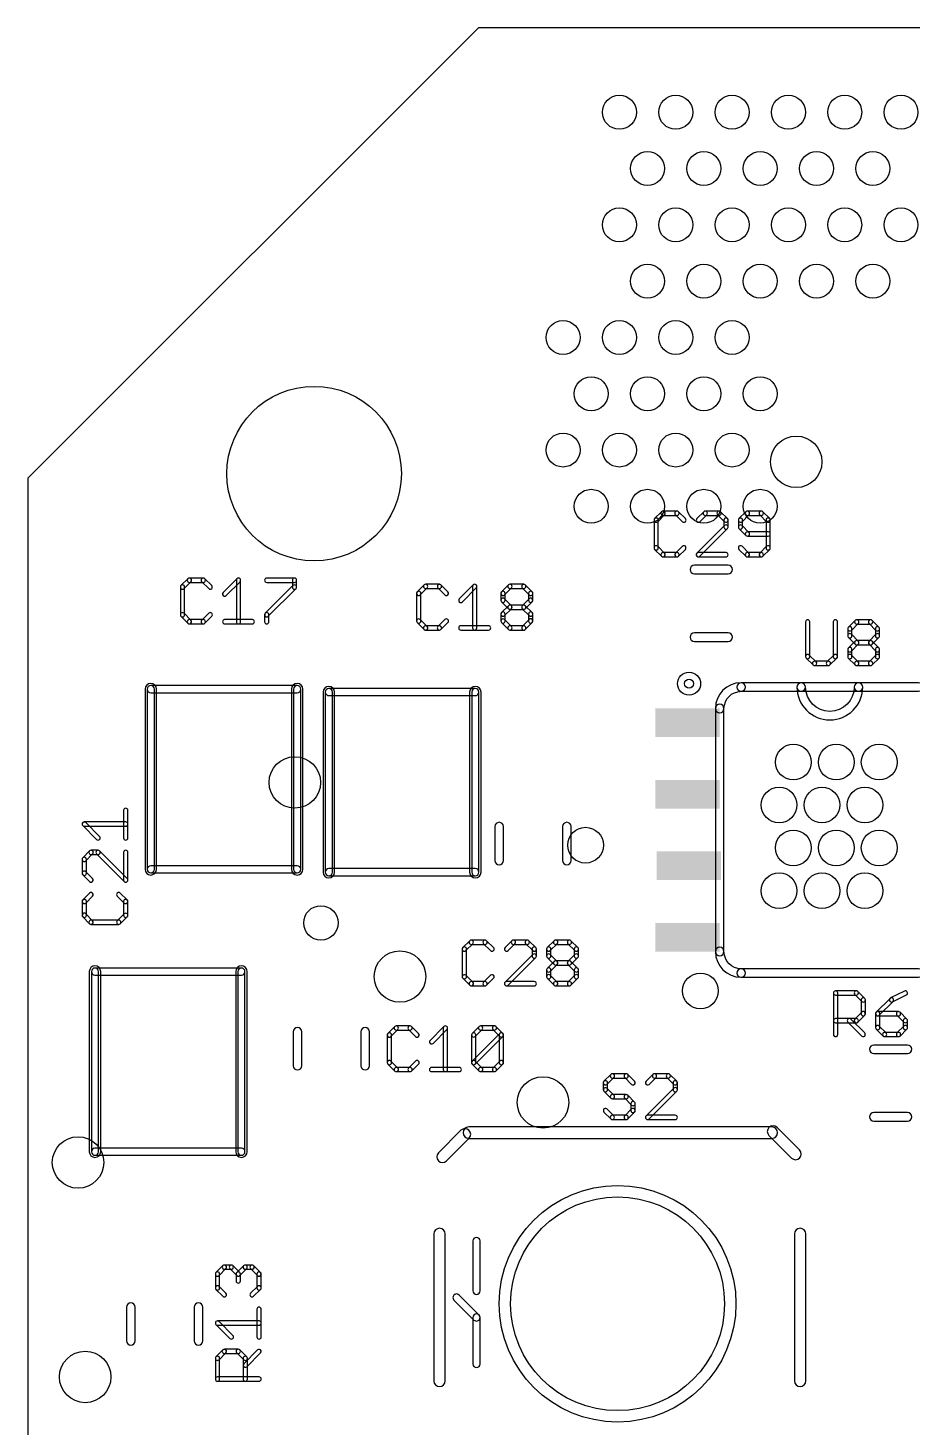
# Model space of a CAD drawing. Extents: x 0 to 96, y -11 to 42.
# Drawn here: x 0 to 15.7, y 17.14 to 42 of the extents above; entities that cross this region are included whole.
import ezdxf

# ---------------------------------------------------------------- set-up
doc = ezdxf.new("R2010")
doc.units = 0
for name, color, linetype in [('18', 110, 'CONTINUOUS'), ('20', 53, 'CONTINUOUS'), ('21', 253, 'CONTINUOUS'), ('51', 253, 'CONTINUOUS')]:
    doc.layers.add(name, color=color, linetype=linetype)

# ---------------------------------------------------------------- blocks, each defined once
blk = doc.blocks.new('RECT')
blk.add_solid([(-0.5, -0.5), (0.5, -0.5), (-0.5, 0.5), (0.5, 0.5)])
blk = doc.blocks.new('ROUNDV')
blk.add_circle((0, 0), 0.5)

msp = doc.modelspace()

# ---------------------------------------------------------------- linework, layer by layer
at = {"layer": '20'}
for p, q in [((7.9972, 41.9972), (0, 34)), ((88.0028, 41.9972), (7.9972, 41.9972)), ((0, 34), (0, 0))]:
    msp.add_line(p, q, dxfattribs=at)
msp.add_circle((5.08, 34.08), 1.55, dxfattribs=at)
at = {"layer": '21'}
for points in [[(11.2491, 33.4037), (11.1263, 33.2808, 1), (11.1801, 33.2269), (11.303, 33.3498, 1)], [(11.5218, 33.4148), (11.2761, 33.4148, 1), (11.2761, 33.3386), (11.5218, 33.3386, 1)], [(11.6716, 33.2808), (11.5488, 33.4037, 1), (11.4949, 33.3498), (11.6177, 33.2269, 1)], [(11.9975, 33.4037), (11.8747, 33.2808, 1), (11.9286, 33.2269), (12.0514, 33.3498, 1)], [(12.2702, 33.4148), (12.0245, 33.4148, 1), (12.0245, 33.3386), (12.2702, 33.3386, 1)], [(12.42, 33.2808), (12.2972, 33.4037, 1), (12.2433, 33.3498), (12.3662, 33.2269, 1)], [(12.746, 33.4037), (12.6231, 33.2808, 1), (12.677, 33.2269), (12.7998, 33.3498, 1)], [(13.0186, 33.4148), (12.7729, 33.4148, 1), (12.7729, 33.3386), (13.0186, 33.3386, 1)], [(13.1685, 33.2808), (13.0456, 33.4037, 1), (12.9917, 33.3498), (13.1146, 33.2269, 1)], [(11.1151, 33.2539), (11.1151, 32.7624, 1), (11.1913, 32.7624), (11.1913, 33.2539, 1)], [(11.9286, 32.6126), (12.42, 33.104, 1), (12.3662, 33.1579), (11.8747, 32.6664, 1)], [(12.4312, 33.131), (12.4312, 33.2539, 1), (12.355, 33.2539), (12.355, 33.131, 1)], [(12.6119, 33.2539), (12.6119, 33.131, 1), (12.6881, 33.131), (12.6881, 33.2539, 1)], [(12.6231, 33.104), (12.746, 32.9812, 1), (12.7998, 33.0351), (12.677, 33.1579, 1)], [(13.1796, 32.7624), (13.1796, 33.2539, 1), (13.1034, 33.2539), (13.1034, 32.7624, 1)], [(12.7729, 32.97), (13.1415, 32.97, 1), (13.1415, 33.0462), (12.7729, 33.0462, 1)], [(11.1263, 32.7354), (11.2491, 32.6126, 1), (11.303, 32.6664), (11.1801, 32.7893, 1)], [(11.2761, 32.6014), (11.5218, 32.6014, 1), (11.5218, 32.6776), (11.2761, 32.6776, 1)], [(11.5488, 32.6126), (11.6716, 32.7354, 1), (11.6177, 32.7893), (11.4949, 32.6664, 1)], [(12.3931, 32.6776), (11.9016, 32.6776, 1), (11.9016, 32.6014), (12.3931, 32.6014, 1)], [(12.6231, 32.7354), (12.746, 32.6126, 1), (12.7998, 32.6664), (12.677, 32.7893, 1)], [(12.7729, 32.6014), (13.0186, 32.6014, 1), (13.0186, 32.6776), (12.7729, 32.6776, 1)], [(13.0456, 32.6126), (13.1685, 32.7354, 1), (13.1146, 32.7893), (12.9917, 32.6664, 1)], [(11.8311, 32.2997), (12.4311, 32.2997, 1), (12.4311, 32.4521), (11.8311, 32.4521, 1)], [(2.8392, 32.2141), (2.7164, 32.0912, 1), (2.7702, 32.0373), (2.8931, 32.1602, 1)], [(2.7052, 32.0643), (2.7052, 31.5728, 1), (2.7814, 31.5728), (2.7814, 32.0643, 1)], [(3.1119, 32.2252), (2.8662, 32.2252, 1), (2.8662, 32.149), (3.1119, 32.149, 1)], [(3.2617, 32.0912), (3.1389, 32.2141, 1), (3.085, 32.1602), (3.2078, 32.0373, 1)], [(3.5187, 31.9144), (3.7644, 32.1602, 1), (3.7105, 32.2141), (3.4648, 31.9683, 1)], [(3.6994, 32.1871), (3.6994, 31.4499, 1), (3.7756, 31.4499), (3.7756, 32.1871, 1)], [(4.2401, 32.149), (4.7316, 32.149, 1), (4.7316, 32.2252), (4.2401, 32.2252, 1)], [(4.7047, 32.0912), (4.2132, 31.5997, 1), (4.2671, 31.5458), (4.7586, 32.0373, 1)], [(4.6935, 32.1871), (4.6935, 32.0643, 1), (4.7697, 32.0643), (4.7697, 32.1871, 1)], [(7.0327, 32.1031), (6.9098, 31.9802, 1), (6.9637, 31.9263), (7.0866, 32.0492, 1)], [(7.3054, 32.1142), (7.0596, 32.1142, 1), (7.0596, 32.038), (7.3054, 32.038, 1)], [(7.4552, 31.9802), (7.3323, 32.1031, 1), (7.2784, 32.0492), (7.4013, 31.9263, 1)], [(7.7121, 31.8034), (7.9579, 32.0492, 1), (7.904, 32.1031), (7.6582, 31.8573, 1)], [(7.8928, 32.0761), (7.8928, 31.3389, 1), (7.969, 31.3389), (7.969, 32.0761, 1)], [(8.4605, 31.9263), (8.5834, 32.0492, 1), (8.5295, 32.1031), (8.4066, 31.9802, 1)], [(8.5565, 32.038), (8.8022, 32.038, 1), (8.8022, 32.1142), (8.5565, 32.1142, 1)], [(8.7753, 32.0492), (8.8981, 31.9263, 1), (8.952, 31.9802), (8.8291, 32.1031, 1)], [(6.8987, 31.9533), (6.8987, 31.4618, 1), (6.9749, 31.4618), (6.9749, 31.9533, 1)], [(8.5834, 31.7345), (8.4605, 31.8573, 1), (8.4066, 31.8034), (8.5295, 31.6806, 1)], [(8.4717, 31.8304), (8.4717, 31.9533, 1), (8.3955, 31.9533), (8.3955, 31.8304, 1)], [(8.8981, 31.8573), (8.7753, 31.7345, 1), (8.8291, 31.6806), (8.952, 31.8034, 1)], [(8.887, 31.9533), (8.887, 31.8304, 1), (8.9632, 31.8304), (8.9632, 31.9533, 1)], [(2.7164, 31.5458), (2.8392, 31.423, 1), (2.8931, 31.4768), (2.7702, 31.5997, 1)], [(3.1389, 31.423), (3.2617, 31.5458, 1), (3.2078, 31.5997), (3.085, 31.4768, 1)], [(4.202, 31.5728), (4.202, 31.4499, 1), (4.2782, 31.4499), (4.2782, 31.5728, 1)], [(8.4605, 31.5577), (8.5834, 31.6806, 1), (8.5295, 31.7345), (8.4066, 31.6116, 1)], [(8.4717, 31.4618), (8.4717, 31.5846, 1), (8.3955, 31.5846), (8.3955, 31.4618, 1)], [(8.5565, 31.6694), (8.8022, 31.6694, 1), (8.8022, 31.7456), (8.5565, 31.7456, 1)], [(8.7753, 31.6806), (8.8981, 31.5577, 1), (8.952, 31.6116), (8.8291, 31.7345, 1)], [(8.887, 31.5846), (8.887, 31.4618, 1), (8.9632, 31.4618), (8.9632, 31.5846, 1)], [(2.8662, 31.4118), (3.1119, 31.4118, 1), (3.1119, 31.488), (2.8662, 31.488, 1)], [(3.4917, 31.4118), (3.9832, 31.4118, 1), (3.9832, 31.488), (3.4917, 31.488, 1)], [(6.9098, 31.4348), (7.0327, 31.312, 1), (7.0866, 31.3658), (6.9637, 31.4887, 1)], [(7.0596, 31.3008), (7.3054, 31.3008, 1), (7.3054, 31.377), (7.0596, 31.377, 1)], [(7.3323, 31.312), (7.4552, 31.4348, 1), (7.4013, 31.4887), (7.2784, 31.3658, 1)], [(7.6852, 31.3008), (8.1767, 31.3008, 1), (8.1767, 31.377), (7.6852, 31.377, 1)], [(8.5834, 31.3658), (8.4605, 31.4887, 1), (8.4066, 31.4348), (8.5295, 31.312, 1)], [(8.8022, 31.377), (8.5565, 31.377, 1), (8.5565, 31.3008), (8.8022, 31.3008, 1)], [(8.8981, 31.4887), (8.7753, 31.3658, 1), (8.8291, 31.312), (8.952, 31.4348, 1)], [(13.8049, 31.4458), (13.8049, 30.8315, 1), (13.8811, 30.8315), (13.8811, 31.4458, 1)], [(14.3726, 30.8315), (14.3726, 31.4458, 1), (14.2964, 31.4458), (14.2964, 30.8315, 1)], [(14.6184, 31.296), (14.7412, 31.4189, 1), (14.6873, 31.4728), (14.5645, 31.3499, 1)], [(14.6295, 31.2001), (14.6295, 31.323, 1), (14.5533, 31.323), (14.5533, 31.2001, 1)], [(14.7143, 31.4077), (14.96, 31.4077, 1), (14.96, 31.4839), (14.7143, 31.4839, 1)], [(14.9331, 31.4189), (15.056, 31.296, 1), (15.1098, 31.3499), (14.987, 31.4728, 1)], [(15.0448, 31.323), (15.0448, 31.2001, 1), (15.121, 31.2001), (15.121, 31.323, 1)], [(11.8311, 31.0997), (12.4311, 31.0997, 1), (12.4311, 31.2521), (11.8311, 31.2521, 1)], [(14.7412, 31.1042), (14.6184, 31.227, 1), (14.5645, 31.1731), (14.6873, 31.0503, 1)], [(14.6184, 30.9274), (14.7412, 31.0503, 1), (14.6873, 31.1042), (14.5645, 30.9813, 1)], [(14.7143, 31.0391), (14.96, 31.0391, 1), (14.96, 31.1153), (14.7143, 31.1153, 1)], [(15.056, 31.227), (14.9331, 31.1042, 1), (14.987, 31.0503), (15.1098, 31.1731, 1)], [(14.9331, 31.0503), (15.056, 30.9274, 1), (15.1098, 30.9813), (14.987, 31.1042, 1)], [(13.8161, 30.8045), (13.9389, 30.6817, 1), (13.9928, 30.7355), (13.8699, 30.8584, 1)], [(14.2386, 30.6817), (14.3614, 30.8045, 1), (14.3075, 30.8584), (14.1847, 30.7355, 1)], [(14.6295, 30.8315), (14.6295, 30.9543, 1), (14.5533, 30.9543), (14.5533, 30.8315, 1)], [(14.7412, 30.7355), (14.6184, 30.8584, 1), (14.5645, 30.8045), (14.6873, 30.6817, 1)], [(15.056, 30.8584), (14.9331, 30.7355, 1), (14.987, 30.6817), (15.1098, 30.8045, 1)], [(15.0448, 30.9543), (15.0448, 30.8315, 1), (15.121, 30.8315), (15.121, 30.9543, 1)], [(13.9659, 30.6705), (14.2116, 30.6705, 1), (14.2116, 30.7467), (13.9659, 30.7467, 1)], [(14.96, 30.7467), (14.7143, 30.7467, 1), (14.7143, 30.6705), (14.96, 30.6705, 1)], [(2.0782, 30.2512), (2.0782, 27.0512, 1), (2.2814, 27.0512), (2.2814, 30.2512, 1)], [(4.6782, 30.2512), (4.6782, 27.0512, 1), (4.8814, 27.0512), (4.8814, 30.2512, 1)], [(12.6619, 30.2133, 1), (12.6619, 30.3657, 0.4142), (12.2047, 29.9085, 1), (12.3571, 29.9085, -0.4142)], [(13.7287, 30.3657), (12.6619, 30.3657, 1), (12.6619, 30.2133), (13.7287, 30.2133, 1)], [(14.7447, 30.3657), (13.7287, 30.3657, 1), (13.7287, 30.2133), (14.7447, 30.2133, 1)], [(13.8049, 30.2895, 1), (13.6525, 30.2895, 1), (14.8209, 30.2895, 1), (14.6685, 30.2895, -1)], [(15.8115, 30.3657), (14.7447, 30.3657, 1), (14.7447, 30.2133), (15.8115, 30.2133, 1)], [(5.2405, 30.2004), (5.2405, 27.0004, 1), (5.4437, 27.0004), (5.4437, 30.2004, 1)], [(7.8405, 30.2004), (7.8405, 27.0004, 1), (8.0437, 27.0004), (8.0437, 30.2004, 1)], [(1.7733, 27.6081), (1.7733, 28.0996, 1), (1.6971, 28.0996), (1.6971, 27.6081, 1)], [(1.2707, 27.6351), (1.0249, 27.8808, 1), (0.971, 27.8269), (1.2168, 27.5812, 1)], [(0.998, 27.8158), (1.7352, 27.8158, 1), (1.7352, 27.892), (0.998, 27.892, 1)], [(8.4429, 27.2099), (8.4429, 27.8099, 1), (8.2905, 27.8099), (8.2905, 27.2099, 1)], [(9.6429, 27.2099), (9.6429, 27.8099, 1), (9.4905, 27.8099), (9.4905, 27.2099, 1)], [(1.0939, 27.3781), (0.971, 27.2553, 1), (1.0249, 27.2014), (1.1478, 27.3243, 1)], [(1.2437, 27.3893), (1.1208, 27.3893, 1), (1.1208, 27.3131), (1.2437, 27.3131, 1)], [(1.7621, 26.8867), (1.2707, 27.3781, 1), (1.2168, 27.3243), (1.7083, 26.8328, 1)], [(1.6971, 27.3512), (1.6971, 26.8597, 1), (1.7733, 26.8597), (1.7733, 27.3512, 1)], [(0.9599, 27.2283), (0.9599, 26.9826, 1), (1.0361, 26.9826), (1.0361, 27.2283, 1)], [(0.971, 26.9556), (1.0939, 26.8328, 1), (1.1478, 26.8867), (1.0249, 27.0095, 1)], [(1.0939, 26.6297), (0.971, 26.5069, 1), (1.0249, 26.453), (1.1478, 26.5758, 1)], [(1.7621, 26.5069), (1.6393, 26.6297, 1), (1.5854, 26.5758), (1.7083, 26.453, 1)], [(0.9599, 26.4799), (0.9599, 26.2342, 1), (1.0361, 26.2342), (1.0361, 26.4799, 1)], [(1.7733, 26.2342), (1.7733, 26.4799, 1), (1.6971, 26.4799), (1.6971, 26.2342, 1)], [(0.971, 26.2072), (1.0939, 26.0844, 1), (1.1478, 26.1382), (1.0249, 26.2611, 1)], [(1.1208, 26.0732), (1.6123, 26.0732, 1), (1.6123, 26.1494), (1.1208, 26.1494, 1)], [(1.6393, 26.0844), (1.7621, 26.2072, 1), (1.7083, 26.2611), (1.5854, 26.1382, 1)], [(7.8439, 25.7837), (7.721, 25.6608, 1), (7.7749, 25.6069), (7.8978, 25.7298, 1)], [(7.7099, 25.6339), (7.7099, 25.1424, 1), (7.7861, 25.1424), (7.7861, 25.6339, 1)], [(8.1166, 25.7948), (7.8708, 25.7948, 1), (7.8708, 25.7186), (8.1166, 25.7186, 1)], [(8.2664, 25.6608), (8.1435, 25.7837, 1), (8.0896, 25.7298), (8.2125, 25.6069, 1)], [(8.5923, 25.7837), (8.4694, 25.6608, 1), (8.5233, 25.6069), (8.6462, 25.7298, 1)], [(8.865, 25.7948), (8.6192, 25.7948, 1), (8.6192, 25.7186), (8.865, 25.7186, 1)], [(9.0148, 25.6608), (8.8919, 25.7837, 1), (8.838, 25.7298), (8.9609, 25.6069, 1)], [(9.026, 25.511), (9.026, 25.6339, 1), (8.9498, 25.6339), (8.9498, 25.511, 1)], [(9.2717, 25.6069), (9.3946, 25.7298, 1), (9.3407, 25.7837), (9.2178, 25.6608, 1)], [(9.2829, 25.511), (9.2829, 25.6339, 1), (9.2067, 25.6339), (9.2067, 25.511, 1)], [(9.3677, 25.7186), (9.6134, 25.7186, 1), (9.6134, 25.7948), (9.3677, 25.7948, 1)], [(9.5865, 25.7298), (9.7093, 25.6069, 1), (9.7632, 25.6608), (9.6403, 25.7837, 1)], [(9.6982, 25.6339), (9.6982, 25.511, 1), (9.7744, 25.511), (9.7744, 25.6339, 1)], [(12.3571, 25.5905, 1), (12.2047, 25.5905, 0.4142), (12.6619, 25.1333, 1), (12.6619, 25.2857, -0.4142)], [(8.5233, 24.9926), (9.0148, 25.484, 1), (8.9609, 25.5379), (8.4694, 25.0464, 1)], [(9.3946, 25.4151), (9.2717, 25.5379, 1), (9.2178, 25.484), (9.3407, 25.3612, 1)], [(9.2717, 25.2383), (9.3946, 25.3612, 1), (9.3407, 25.4151), (9.2178, 25.2922, 1)], [(9.3677, 25.35), (9.6134, 25.35, 1), (9.6134, 25.4262), (9.3677, 25.4262, 1)], [(9.7093, 25.5379), (9.5865, 25.4151, 1), (9.6403, 25.3612), (9.7632, 25.484, 1)], [(9.5865, 25.3612), (9.7093, 25.2383, 1), (9.7632, 25.2922), (9.6403, 25.4151, 1)], [(1.0876, 25.2347), (1.0876, 22.0347, 1), (1.2908, 22.0347), (1.2908, 25.2347, 1)], [(3.6876, 25.2347), (3.6876, 22.0347, 1), (3.8908, 22.0347), (3.8908, 25.2347, 1)], [(7.721, 25.1154), (7.8439, 24.9926, 1), (7.8978, 25.0464), (7.7749, 25.1693, 1)], [(8.1435, 24.9926), (8.2664, 25.1154, 1), (8.2125, 25.1693), (8.0896, 25.0464, 1)], [(9.3946, 25.0464), (9.2717, 25.1693, 1), (9.2178, 25.1154), (9.3407, 24.9926, 1)], [(9.2829, 25.1424), (9.2829, 25.2652, 1), (9.2067, 25.2652), (9.2067, 25.1424, 1)], [(9.7093, 25.1693), (9.5865, 25.0464, 1), (9.6403, 24.9926), (9.7632, 25.1154, 1)], [(9.6982, 25.2652), (9.6982, 25.1424, 1), (9.7744, 25.1424), (9.7744, 25.2652, 1)], [(12.6619, 25.1333), (15.8115, 25.1333, 1), (15.8115, 25.2857), (12.6619, 25.2857, 1)], [(7.8708, 24.9814), (8.1166, 24.9814, 1), (8.1166, 25.0576), (7.8708, 25.0576, 1)], [(8.9879, 25.0576), (8.4964, 25.0576, 1), (8.4964, 24.9814), (8.9879, 24.9814, 1)], [(9.6134, 25.0576), (9.3677, 25.0576, 1), (9.3677, 24.9814), (9.6134, 24.9814, 1)], [(14.3764, 24.1173), (14.3764, 24.8545, 1), (14.3002, 24.8545), (14.3002, 24.1173, 1)], [(14.3383, 24.8164), (14.7069, 24.8164, 1), (14.7069, 24.8926), (14.3383, 24.8926, 1)], [(14.68, 24.8276), (14.8028, 24.7047, 1), (14.8567, 24.7586), (14.7339, 24.8815, 1)], [(15.5612, 24.8886), (15.3154, 24.7657, 1), (15.3495, 24.6976), (15.5952, 24.8205, 1)], [(14.7917, 24.7317), (14.7917, 24.4859, 1), (14.8679, 24.4859), (14.8679, 24.7317, 1)], [(15.3055, 24.7586), (15.0598, 24.5129, 1), (15.1137, 24.459), (15.3594, 24.7047, 1)], [(14.7069, 24.4011), (14.3383, 24.4011, 1), (14.3383, 24.3249), (14.7069, 24.3249, 1)], [(14.5571, 24.3361), (14.8028, 24.0904, 1), (14.8567, 24.1442), (14.611, 24.39, 1)], [(14.8028, 24.5129), (14.68, 24.39, 1), (14.7339, 24.3361), (14.8567, 24.459, 1)], [(15.0486, 24.4859), (15.0486, 24.2402, 1), (15.1248, 24.2402), (15.1248, 24.4859, 1)], [(15.4553, 24.524), (15.0867, 24.524, 1), (15.0867, 24.4478), (15.4553, 24.4478, 1)], [(15.6051, 24.39), (15.4823, 24.5129, 1), (15.4284, 24.459), (15.5513, 24.3361, 1)], [(15.6163, 24.2402), (15.6163, 24.363, 1), (15.5401, 24.363), (15.5401, 24.2402, 1)], [(4.7086, 24.1633), (4.7086, 23.5633, 1), (4.861, 23.5633), (4.861, 24.1633, 1)], [(5.9086, 24.1633), (5.9086, 23.5633, 1), (6.061, 23.5633), (6.061, 24.1633, 1)], [(6.5121, 24.2592), (6.3892, 24.1363, 1), (6.4431, 24.0824), (6.566, 24.2053, 1)], [(6.3781, 24.1094), (6.3781, 23.6179, 1), (6.4543, 23.6179), (6.4543, 24.1094, 1)], [(6.7848, 24.2703), (6.539, 24.2703, 1), (6.539, 24.1941), (6.7848, 24.1941, 1)], [(6.9346, 24.1363), (6.8117, 24.2592, 1), (6.7578, 24.2053), (6.8807, 24.0824, 1)], [(7.1915, 23.9595), (7.4373, 24.2053, 1), (7.3834, 24.2592), (7.1376, 24.0134, 1)], [(7.3722, 24.2322), (7.3722, 23.495, 1), (7.4484, 23.495), (7.4484, 24.2322, 1)], [(7.9399, 24.0824), (8.0628, 24.2053, 1), (8.0089, 24.2592), (7.886, 24.1363, 1)], [(7.9399, 23.5909), (8.4314, 24.0824, 1), (8.3775, 24.1363), (7.886, 23.6448, 1)], [(7.9511, 23.6179), (7.9511, 24.1094, 1), (7.8749, 24.1094), (7.8749, 23.6179, 1)], [(8.0359, 24.1941), (8.2816, 24.1941, 1), (8.2816, 24.2703), (8.0359, 24.2703, 1)], [(8.2547, 24.2053), (8.3775, 24.0824, 1), (8.4314, 24.1363), (8.3085, 24.2592, 1)], [(8.3664, 24.1094), (8.3664, 23.6179, 1), (8.4426, 23.6179), (8.4426, 24.1094, 1)], [(15.0598, 24.2132), (15.1826, 24.0904, 1), (15.2365, 24.1442), (15.1137, 24.2671, 1)], [(15.2096, 24.0792), (15.4553, 24.0792, 1), (15.4553, 24.1554), (15.2096, 24.1554, 1)], [(15.4823, 24.0904), (15.6051, 24.2132, 1), (15.5513, 24.2671), (15.4284, 24.1442, 1)], [(15.6162, 23.9299), (15.0162, 23.9299, 1), (15.0162, 23.7775), (15.6162, 23.7775, 1)], [(6.3892, 23.5909), (6.5121, 23.4681, 1), (6.566, 23.5219), (6.4431, 23.6448, 1)], [(6.8117, 23.4681), (6.9346, 23.5909, 1), (6.8807, 23.6448), (6.7578, 23.5219, 1)], [(8.0628, 23.5219), (7.9399, 23.6448, 1), (7.886, 23.5909), (8.0089, 23.4681, 1)], [(8.3775, 23.6448), (8.2547, 23.5219, 1), (8.3085, 23.4681), (8.4314, 23.5909, 1)], [(6.539, 23.4569), (6.7848, 23.4569, 1), (6.7848, 23.5331), (6.539, 23.5331, 1)], [(7.1646, 23.4569), (7.6561, 23.4569, 1), (7.6561, 23.5331), (7.1646, 23.5331, 1)], [(8.2816, 23.5331), (8.0359, 23.5331, 1), (8.0359, 23.4569), (8.2816, 23.4569, 1)], [(10.348, 23.4083), (10.2252, 23.2854, 1), (10.279, 23.2315), (10.4019, 23.3544, 1)], [(10.6207, 23.4194), (10.375, 23.4194, 1), (10.375, 23.3432), (10.6207, 23.3432, 1)], [(10.7705, 23.2854), (10.6477, 23.4083, 1), (10.5938, 23.3544), (10.7166, 23.2315, 1)], [(11.0964, 23.4083), (10.9736, 23.2854, 1), (11.0275, 23.2315), (11.1503, 23.3544, 1)], [(11.3691, 23.4194), (11.1234, 23.4194, 1), (11.1234, 23.3432), (11.3691, 23.3432, 1)], [(11.5189, 23.2854), (11.3961, 23.4083, 1), (11.3422, 23.3544), (11.4651, 23.2315, 1)], [(10.214, 23.2585), (10.214, 23.1356, 1), (10.2902, 23.1356), (10.2902, 23.2585, 1)], [(10.2252, 23.1086), (10.348, 22.9858, 1), (10.4019, 23.0397), (10.279, 23.1625, 1)], [(11.0275, 22.6172), (11.5189, 23.1086, 1), (11.4651, 23.1625), (10.9736, 22.671, 1)], [(11.5301, 23.1356), (11.5301, 23.2585, 1), (11.4539, 23.2585), (11.4539, 23.1356, 1)], [(10.375, 22.9746), (10.6207, 22.9746, 1), (10.6207, 23.0508), (10.375, 23.0508, 1)], [(10.5938, 22.9858), (10.7166, 22.8629, 1), (10.7705, 22.9168), (10.6477, 23.0397, 1)], [(10.7055, 22.8898), (10.7055, 22.767, 1), (10.7817, 22.767), (10.7817, 22.8898, 1)], [(10.4019, 22.671), (10.279, 22.7939, 1), (10.2252, 22.74), (10.348, 22.6172, 1)], [(10.6207, 22.6822), (10.375, 22.6822, 1), (10.375, 22.606), (10.6207, 22.606, 1)], [(10.7166, 22.7939), (10.5938, 22.671, 1), (10.6477, 22.6172), (10.7705, 22.74, 1)], [(11.492, 22.6822), (11.0005, 22.6822, 1), (11.0005, 22.606), (11.492, 22.606, 1)], [(15.6162, 22.7299), (15.0162, 22.7299, 1), (15.0162, 22.5775), (15.6162, 22.5775, 1)], [(7.4298, 21.8722), (7.8298, 22.2722, 1), (7.6862, 22.4158), (7.2862, 22.0158, 1)], [(7.828, 22.2724), (13.208, 22.2724, 1), (13.208, 22.4756), (7.828, 22.4756, 1)], [(13.6998, 22.0658), (13.2998, 22.4658, 1), (13.1562, 22.3222), (13.5562, 21.9222, 1)], [(7.2064, 20.574), (7.2064, 17.964, 1), (7.4096, 17.964), (7.4096, 20.574, 1)], [(13.6064, 20.574), (13.6064, 17.964, 1), (13.8096, 17.964), (13.8096, 20.574, 1)], [(8.0265, 19.564), (8.0265, 20.449, 1), (7.8995, 20.449), (7.8995, 19.564, 1)], [(3.3918, 19.8344), (3.5147, 19.9573, 1), (3.4608, 20.0112), (3.3379, 19.8883, 1)], [(3.403, 19.6156), (3.403, 19.8613, 1), (3.3268, 19.8613), (3.3268, 19.6156, 1)], [(3.4877, 19.9461), (3.6106, 19.9461, 1), (3.6106, 20.0223), (3.4877, 20.0223, 1)], [(3.5837, 19.9573), (3.7065, 19.8344, 1), (3.7604, 19.8883), (3.6376, 20.0112, 1)], [(3.7604, 19.8344), (3.8833, 19.9573, 1), (3.8294, 20.0112), (3.7065, 19.8883, 1)], [(3.6954, 19.8613), (3.6954, 19.7385, 1), (3.7716, 19.7385), (3.7716, 19.8613, 1)], [(3.8564, 19.9461), (3.9792, 19.9461, 1), (3.9792, 20.0223), (3.8564, 20.0223, 1)], [(3.9523, 19.9573), (4.0752, 19.8344, 1), (4.129, 19.8883), (4.0062, 20.0112, 1)], [(4.064, 19.8613), (4.064, 19.6156, 1), (4.1402, 19.6156), (4.1402, 19.8613, 1)], [(3.5147, 19.5197), (3.3918, 19.6425, 1), (3.3379, 19.5887), (3.4608, 19.4658, 1)], [(4.0752, 19.6425), (3.9523, 19.5197, 1), (4.0062, 19.4658), (4.129, 19.5887, 1)], [(8.0079, 19.1339), (7.6529, 19.4889, 1), (7.5631, 19.3991), (7.9181, 19.0441, 1)], [(1.7495, 19.2738), (1.7495, 18.6738, 1), (1.9019, 18.6738), (1.9019, 19.2738, 1)], [(2.9495, 19.2738), (2.9495, 18.6738, 1), (3.1019, 18.6738), (3.1019, 19.2738, 1)], [(4.1402, 18.7443), (4.1402, 19.2358, 1), (4.064, 19.2358), (4.064, 18.7443, 1)], [(8.0265, 18.264), (8.0265, 19.089, 1), (7.8995, 19.089), (7.8995, 18.264, 1)], [(3.6376, 18.7713), (3.3918, 19.017, 1), (3.3379, 18.9631), (3.5837, 18.7174, 1)], [(3.3649, 18.952), (4.1021, 18.952, 1), (4.1021, 19.0282), (3.3649, 19.0282, 1)], [(3.3918, 18.3376), (3.5147, 18.4604, 1), (3.4608, 18.5143), (3.3379, 18.3915, 1)], [(3.403, 17.9959), (3.403, 18.3645, 1), (3.3268, 18.3645), (3.3268, 17.9959, 1)], [(3.4877, 18.4493), (3.7335, 18.4493, 1), (3.7335, 18.5255), (3.4877, 18.5255, 1)], [(3.7065, 18.4604), (3.8294, 18.3376, 1), (3.8833, 18.3915), (3.7604, 18.5143, 1)], [(3.8833, 18.2147), (4.129, 18.4604, 1), (4.0752, 18.5143), (3.8294, 18.2686, 1)], [(3.8183, 18.3645), (3.8183, 17.9959, 1), (3.8945, 17.9959), (3.8945, 18.3645, 1)], [(4.1021, 18.034), (3.3649, 18.034, 1), (3.3649, 17.9578), (4.1021, 17.9578, 1)]]:
    msp.add_lwpolyline(points, format="xyb", close=True, dxfattribs=at)
for centre, radius in [((11.7367, 30.3495), 0.2049), ((11.7367, 30.3495), 0.0779), ((10.468, 19.334), 2.1016), ((10.468, 19.334), 1.8984)]:
    msp.add_circle(centre, radius, dxfattribs=at)
at = {"layer": '51'}
for points in [[(2.2433, 27.0512), (2.2433, 30.2512, 1), (2.1163, 30.2512), (2.1163, 27.0512, 1)], [(2.1798, 30.1877), (4.7798, 30.1877, 1), (4.7798, 30.3147), (2.1798, 30.3147, 1)], [(4.7163, 30.2512), (4.7163, 27.0512, 1), (4.8433, 27.0512), (4.8433, 30.2512, 1)], [(5.4056, 27.0004), (5.4056, 30.2004, 1), (5.2786, 30.2004), (5.2786, 27.0004, 1)], [(5.3421, 30.1369), (7.9421, 30.1369, 1), (7.9421, 30.2639), (5.3421, 30.2639, 1)], [(7.8786, 30.2004), (7.8786, 27.0004, 1), (8.0056, 27.0004), (8.0056, 30.2004, 1)], [(12.2047, 29.9085), (12.2047, 25.5905, 1), (12.3571, 25.5905), (12.3571, 29.9085, 1)], [(4.7798, 27.1147), (2.1798, 27.1147, 1), (2.1798, 26.9877), (4.7798, 26.9877, 1)], [(7.9421, 27.0639), (5.3421, 27.0639, 1), (5.3421, 26.9369), (7.9421, 26.9369, 1)], [(1.2527, 22.0347), (1.2527, 25.2347, 1), (1.1257, 25.2347), (1.1257, 22.0347, 1)], [(1.1892, 25.1712), (3.7892, 25.1712, 1), (3.7892, 25.2982), (1.1892, 25.2982, 1)], [(3.7257, 25.2347), (3.7257, 22.0347, 1), (3.8527, 22.0347), (3.8527, 25.2347, 1)], [(3.7892, 22.0982), (1.1892, 22.0982, 1), (1.1892, 21.9712), (3.7892, 21.9712, 1)]]:
    msp.add_lwpolyline(points, format="xyb", close=True, dxfattribs=at)

# ---------------------------------------------------------------- block references
at = {"layer": '18'}
for p, xscale, yscale in [((10.5, 40.5), 0.6035, 0.6035), ((10.5, 40.5), 0.6035, 0.6035), ((11.5, 40.5), 0.6035, 0.6035), ((11.5, 40.5), 0.6035, 0.6035), ((12.5, 40.5), 0.6035, 0.6035), ((12.5, 40.5), 0.6035, 0.6035), ((13.5, 40.5), 0.6035, 0.6035), ((13.5, 40.5), 0.6035, 0.6035), ((14.5, 40.5), 0.6035, 0.6035), ((14.5, 40.5), 0.6035, 0.6035), ((15.5, 40.5), 0.6035, 0.6035), ((15.5, 40.5), 0.6035, 0.6035), ((11, 39.5), 0.6035, 0.6035), ((11, 39.5), 0.6035, 0.6035), ((12, 39.5), 0.6035, 0.6035), ((12, 39.5), 0.6035, 0.6035), ((13, 39.5), 0.6035, 0.6035), ((13, 39.5), 0.6035, 0.6035), ((14, 39.5), 0.6035, 0.6035), ((14, 39.5), 0.6035, 0.6035), ((15, 39.5), 0.6035, 0.6035), ((15, 39.5), 0.6035, 0.6035), ((10.5, 38.5), 0.6035, 0.6035), ((10.5, 38.5), 0.6035, 0.6035), ((11.5, 38.5), 0.6035, 0.6035), ((11.5, 38.5), 0.6035, 0.6035), ((12.5, 38.5), 0.6035, 0.6035), ((12.5, 38.5), 0.6035, 0.6035), ((13.5, 38.5), 0.6035, 0.6035), ((13.5, 38.5), 0.6035, 0.6035), ((14.5, 38.5), 0.6035, 0.6035), ((14.5, 38.5), 0.6035, 0.6035), ((15.5, 38.5), 0.6035, 0.6035), ((15.5, 38.5), 0.6035, 0.6035), ((11, 37.5), 0.6035, 0.6035), ((11, 37.5), 0.6035, 0.6035), ((12, 37.5), 0.6035, 0.6035), ((12, 37.5), 0.6035, 0.6035), ((13, 37.5), 0.6035, 0.6035), ((13, 37.5), 0.6035, 0.6035), ((14, 37.5), 0.6035, 0.6035), ((14, 37.5), 0.6035, 0.6035), ((15, 37.5), 0.6035, 0.6035), ((15, 37.5), 0.6035, 0.6035), ((9.5, 36.5), 0.6035, 0.6035), ((9.5, 36.5), 0.6035, 0.6035), ((10.5, 36.5), 0.6035, 0.6035), ((10.5, 36.5), 0.6035, 0.6035), ((11.5, 36.5), 0.6035, 0.6035), ((11.5, 36.5), 0.6035, 0.6035), ((12.5, 36.5), 0.6035, 0.6035), ((12.5, 36.5), 0.6035, 0.6035), ((10, 35.5), 0.6035, 0.6035), ((10, 35.5), 0.6035, 0.6035), ((11, 35.5), 0.6035, 0.6035), ((11, 35.5), 0.6035, 0.6035), ((12, 35.5), 0.6035, 0.6035), ((12, 35.5), 0.6035, 0.6035), ((13, 35.5), 0.6035, 0.6035), ((13, 35.5), 0.6035, 0.6035), ((9.5, 34.5), 0.6035, 0.6035), ((9.5, 34.5), 0.6035, 0.6035), ((10.5, 34.5), 0.6035, 0.6035), ((10.5, 34.5), 0.6035, 0.6035), ((11.5, 34.5), 0.6035, 0.6035), ((11.5, 34.5), 0.6035, 0.6035), ((12.5, 34.5), 0.6035, 0.6035), ((12.5, 34.5), 0.6035, 0.6035), ((13.6398, 34.29), 0.9144, 0.9144), ((13.6398, 34.29), 0.9144, 0.9144), ((10, 33.5), 0.6035, 0.6035), ((10, 33.5), 0.6035, 0.6035), ((11, 33.5), 0.6035, 0.6035), ((11, 33.5), 0.6035, 0.6035), ((12, 33.5), 0.6035, 0.6035), ((12, 33.5), 0.6035, 0.6035), ((13, 33.5), 0.6035, 0.6035), ((13, 33.5), 0.6035, 0.6035), ((13.589, 28.956), 0.635, 0.635), ((13.589, 28.956), 0.635, 0.635), ((14.351, 28.956), 0.635, 0.635), ((14.351, 28.956), 0.635, 0.635), ((15.113, 28.956), 0.635, 0.635), ((15.113, 28.956), 0.635, 0.635), ((4.738, 28.595), 0.9144, 0.9144), ((4.738, 28.595), 0.9144, 0.9144), ((13.335, 28.194), 0.635, 0.635), ((13.335, 28.194), 0.635, 0.635), ((14.097, 28.194), 0.635, 0.635), ((14.097, 28.194), 0.635, 0.635), ((14.859, 28.194), 0.635, 0.635), ((14.859, 28.194), 0.635, 0.635), ((9.9, 27.48), 0.635, 0.635), ((9.9, 27.48), 0.635, 0.635), ((13.589, 27.432), 0.635, 0.635), ((13.589, 27.432), 0.635, 0.635), ((14.351, 27.432), 0.635, 0.635), ((14.351, 27.432), 0.635, 0.635), ((15.113, 27.432), 0.635, 0.635), ((15.113, 27.432), 0.635, 0.635), ((13.335, 26.67), 0.635, 0.635), ((13.335, 26.67), 0.635, 0.635), ((14.097, 26.67), 0.635, 0.635), ((14.097, 26.67), 0.635, 0.635), ((14.859, 26.67), 0.635, 0.635), ((14.859, 26.67), 0.635, 0.635), ((5.2, 26.1), 0.6096, 0.6096), ((5.2, 26.1), 0.6096, 0.6096), ((6.604, 25.146), 0.9144, 0.9144), ((6.604, 25.146), 0.9144, 0.9144), ((11.938, 24.892), 0.635, 0.635), ((11.938, 24.892), 0.635, 0.635), ((9.144, 22.9108), 0.9144, 0.9144), ((9.144, 22.9108), 0.9144, 0.9144), ((0.889, 21.844), 0.9144, 0.9144), ((0.889, 21.844), 0.9144, 0.9144), ((1.016, 18.034), 0.9144, 0.9144), ((1.016, 18.034), 0.9144, 0.9144)]:
    msp.add_blockref('ROUNDV', p, dxfattribs=dict(at, xscale=xscale, yscale=yscale))
at = {"layer": '51', "xscale": 0.508, "yscale": 1.143, "rotation": 270}
for p in [(11.7094, 29.6545), (11.7094, 28.3845), (11.7348, 27.1145), (11.7094, 25.8445)]:
    msp.add_blockref('RECT', p, dxfattribs=at)

doc.saveas('drawing.dxf')
